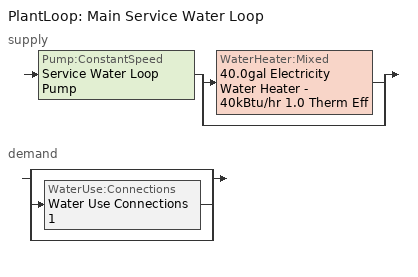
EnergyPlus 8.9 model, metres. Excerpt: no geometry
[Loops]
PlantLoop 'Main Service Water Loop'
 supply: Pump:ConstantSpeed 'Service Water Loop Pump' > split
  | WaterHeater:Mixed '40.0gal Electricity Water Heater - 40kBtu/hr 1.0 Therm Eff'
  | bypass
 demand: split
  | bypass
  | WaterUse:Connections 'Water Use Connections 1'
  | bypass
[PlantLoop]
Main Service Water Loop: Fluid Type=Water; Plant Equipment Operation Scheme=Main Service Water Loop Operation Schemes; Maximum Loop Temperature {C}=60; Minimum Loop Temperature {C}=10; Maximum Loop Flow Rate {m3/s}=Autosize; Minimum Loop Flow Rate {m3/s}=0; Plant Loop Volume {m3}=Autocalculate; Load Distribution Scheme=Optimal; Plant Loop Demand Calculation Scheme=SingleSetpoint
[Sizing:Plant]
Main Service Water Loop: Loop Type=Heating; Design Loop Exit Temperature {C}=60; Loop Design Temperature Difference {deltaC}=5; Sizing Option=NonCoincident; Zone Timesteps in Averaging Window=1; Coincident Sizing Factor Mode=None
[Pump:ConstantSpeed]
Service Water Loop Pump: Design Flow Rate {m3/s}=Autosize; Design Pump Head {Pa}=0.001; Design Power Consumption {W}=Autosize; Motor Efficiency=0.825; Fraction of Motor Inefficiencies to Fluid Stream=0; Pump Control Type=Intermittent; Design Power Sizing Method=PowerPerFlowPerPressure; Design Electric Power per Unit Flow Rate {W/(m3/s)}=348701.1; Design Shaft Power per Unit Flow Rate per Unit Head=1.28205
[WaterHeater:Mixed]
40.0gal Electricity Water Heater - 40kBtu/hr 1.0 Therm Eff: Tank Volume {m3}=0.151416; Setpoint Temperature Schedule=Service Water Loop Temp - 140F; Deadband Temperature Difference {deltaC}=2; Maximum Temperature Limit {C}=82.2222; Heater Control Type=Cycle; Heater Maximum Capacity {W}=11722.8; Heater Ignition Minimum Flow Rate {m3/s}=0; Heater Ignition Delay {s}=0; Heater Fuel Type=Electricity; Heater Thermal Efficiency=1; Off Cycle Parasitic Fuel Consumption Rate {W}=570.999; Off Cycle Parasitic Fuel Type=Electricity; Off Cycle Parasitic Heat Fraction to Tank=0.8; On Cycle Parasitic Fuel Consumption Rate {W}=570.999; On Cycle Parasitic Fuel Type=Electricity; On Cycle Parasitic Heat Fraction to Tank=0; Ambient Temperature Indicator=Schedule; Ambient Temperature Schedule=Water Heater Ambient Temp Schedule - 70F; Off Cycle Loss Coefficient to Ambient Temperature {W/K}=1.87331; Off Cycle Loss Fraction to Zone=1; On Cycle Loss Coefficient to Ambient Temperature {W/K}=1.87331; On Cycle Loss Fraction to Zone=1; Use Side Effectiveness=1; Source Side Effectiveness=1; Use Side Design Flow Rate {m3/s}=Autosize; Source Side Design Flow Rate {m3/s}=Autosize; Indirect Water Heating Recovery Time {hr}=1.5; Source Side Flow Control Mode=IndirectHeatPrimarySetpoint
[SetpointManager:Scheduled]
Service hot water setpoint manager: Control Variable=Temperature; Schedule=Service Water Loop Temp - 140F
[WaterUse:Connections]
Water Use Connections 1: Water Use Equipment Name 1=Main Service Water Use 0.06gal/min
[WaterUse:Equipment]
Main Service Water Use 0.06gal/min: Peak Flow Rate {m3/s}=4.03777e-06; Flow Rate Fraction Schedule=OfficeSmall BLDG_SWH_SCH; Target Temperature Schedule=Mixed Water At Faucet Temp - 120F; Sensible Fraction Schedule=Fraction Sensible - 0.2; Latent Fraction Schedule=Fraction Latent - 0.05
[PlantEquipmentOperationSchemes]
Main Service Water Loop Operation Schemes: Control Scheme Object Type 1=PlantEquipmentOperation:HeatingLoad; Control Scheme Name 1=Main Service Water Loop Heating Operation Scheme; Control Scheme Schedule Name 1=Always On Discrete
[PlantEquipmentOperation:HeatingLoad]
Main Service Water Loop Heating Operation Scheme: Load Range Lower Limit 1 {W}=0; Load Range Upper Limit 1 {W}=1000000000; Range Equipment List Name 1=Main Service Water Loop Heating Equipment List
[PlantEquipmentList]
Main Service Water Loop Heating Equipment List: WaterHeater:Mixed, 40.0gal Electricity Water Heater - 40kBtu/hr 1.0 Therm Eff
[Schedule:Day:Interval]
OfficeSmall BLDG_SWH_SCH Default: No, 24:00, 0
OfficeSmall BLDG_SWH_SCH Summer Design Day; OfficeSmall BLDG_SWH_SCH Winter Design Day; OfficeSmall BLDG_SWH_SCH WntrDsn|SmrDsn|Wkdy Day: No, 07:00, 0, 08:00, 0.27, 09:00, 0.55, 11:00, 0.64, 12:00, 0.82, 13:00, 1, 14:00, 0.91, 16:00, 0.55, 17:00, 0.73, 19:00, 0.37, 20:00, 0.18, 21:00, 0.27, 22:00, 0.09, 24:00, 0
Schedule Day 25: No, 24:00, 0.2
Schedule Day 26: No, 24:00, 0.05
Schedule Day 27: No, 24:00, 48.8889
Service Water Loop Temp - 140F Default: No, 24:00, 60
Water Heater Ambient Temp Schedule - 70F Default: No, 24:00, 21.1111
[Schedule:Week:Daily]
Fraction Latent - 0.05 Week Rule - Jan1-Dec31: Schedule Day 26, Schedule Day 26, Schedule Day 26, Schedule Day 26, Schedule Day 26, Schedule Day 26, Schedule Day 26, Schedule Day 26, Schedule Day 26, Schedule Day 26, Schedule Day 26, Schedule Day 26
Fraction Sensible - 0.2 Week Rule - Jan1-Dec31: Schedule Day 25, Schedule Day 25, Schedule Day 25, Schedule Day 25, Schedule Day 25, Schedule Day 25, Schedule Day 25, Schedule Day 25, Schedule Day 25, Schedule Day 25, Schedule Day 25, Schedule Day 25
Mixed Water At Faucet Temp - 120F Week Rule - Jan1-Dec31: Schedule Day 27, Schedule Day 27, Schedule Day 27, Schedule Day 27, Schedule Day 27, Schedule Day 27, Schedule Day 27, Schedule Day 27, Schedule Day 27, Schedule Day 27, Schedule Day 27, Schedule Day 27
OfficeSmall BLDG_SWH_SCH Week Rule - Jan1-Dec31: OfficeSmall BLDG_SWH_SCH Default, OfficeSmall BLDG_SWH_SCH WntrDsn|SmrDsn|Wkdy Day, OfficeSmall BLDG_SWH_SCH WntrDsn|SmrDsn|Wkdy Day, OfficeSmall BLDG_SWH_SCH WntrDsn|SmrDsn|Wkdy Day, OfficeSmall BLDG_SWH_SCH WntrDsn|SmrDsn|Wkdy Day, OfficeSmall BLDG_SWH_SCH WntrDsn|SmrDsn|Wkdy Day, OfficeSmall BLDG_SWH_SCH Default, OfficeSmall BLDG_SWH_SCH Default, OfficeSmall BLDG_SWH_SCH Summer Design Day, OfficeSmall BLDG_SWH_SCH Winter Design Day, OfficeSmall BLDG_SWH_SCH Default, OfficeSmall BLDG_SWH_SCH Default
Service Water Loop Temp - 140F Week Rule - Jan1-Dec31: Service Water Loop Temp - 140F Default, Service Water Loop Temp - 140F Default, Service Water Loop Temp - 140F Default, Service Water Loop Temp - 140F Default, Service Water Loop Temp - 140F Default, Service Water Loop Temp - 140F Default, Service Water Loop Temp - 140F Default, Service Water Loop Temp - 140F Default, Service Water Loop Temp - 140F Default, Service Water Loop Temp - 140F Default, Service Water Loop Temp - 140F Default, Service Water Loop Temp - 140F Default
Water Heater Ambient Temp Schedule - 70F Week Rule - Jan1-Dec31: Water Heater Ambient Temp Schedule - 70F Default, Water Heater Ambient Temp Schedule - 70F Default, Water Heater Ambient Temp Schedule - 70F Default, Water Heater Ambient Temp Schedule - 70F Default, Water Heater Ambient Temp Schedule - 70F Default, Water Heater Ambient Temp Schedule - 70F Default, Water Heater Ambient Temp Schedule - 70F Default, Water Heater Ambient Temp Schedule - 70F Default, Water Heater Ambient Temp Schedule - 70F Default, Water Heater Ambient Temp Schedule - 70F Default, Water Heater Ambient Temp Schedule - 70F Default, Water Heater Ambient Temp Schedule - 70F Default
[Schedule:Year]
Fraction Latent - 0.05: Fraction Latent - 0.05 Week Rule - Jan1-Dec31, 1, 1, 12, 31
Fraction Sensible - 0.2: Fraction Sensible - 0.2 Week Rule - Jan1-Dec31, 1, 1, 12, 31
Mixed Water At Faucet Temp - 120F: Mixed Water At Faucet Temp - 120F Week Rule - Jan1-Dec31, 1, 1, 12, 31
OfficeSmall BLDG_SWH_SCH: OfficeSmall BLDG_SWH_SCH Week Rule - Jan1-Dec31, 1, 1, 12, 31
Service Water Loop Temp - 140F: Service Water Loop Temp - 140F Week Rule - Jan1-Dec31, 1, 1, 12, 31
Water Heater Ambient Temp Schedule - 70F: Water Heater Ambient Temp Schedule - 70F Week Rule - Jan1-Dec31, 1, 1, 12, 31
[Schedule:Constant]
Always On Discrete: Hourly Value=1
